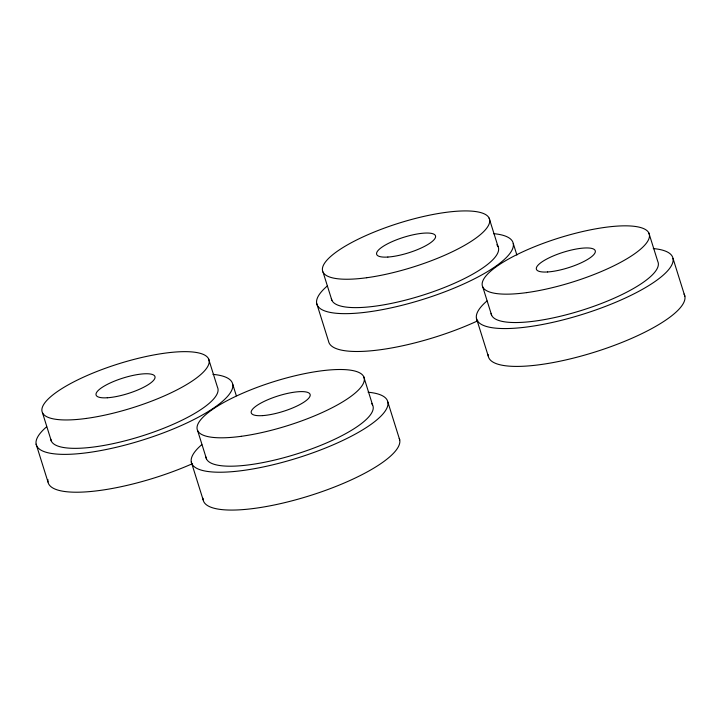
<?xml version="1.0" encoding="UTF-8"?>
<svg xmlns="http://www.w3.org/2000/svg" width="721" height="721" viewBox="0 0 721 721"><rect width="100%" height="100%" fill="white"/><g stroke="black" fill="none" stroke-linecap="round" stroke-linejoin="round"><path stroke-width="1.08" d="M673.008 258.406L684.869 296.25M648.873 233.045L657.768 261.426A87.376 23.054 -17.4 0 1 581.18 310.517A87.376 23.054 -17.4 0 1 491.1 313.401M513.262 243.491L516.885 255.054M489.135 218.13L498.022 246.51M482.773 286.949L491.668 315.338M476.437 318.358L488.297 356.201M387.853 402.066L399.713 439.909M363.726 376.704L372.622 405.085M323.026 272.033L331.921 300.423M316.69 303.442L328.551 341.285A102.797 27.128 -17.4 0 0 477.807 320.782M232.703 384.212L236.335 395.775M208.576 358.851L217.472 387.231A87.376 23.054 -17.4 0 1 140.874 436.322A87.376 23.054 -17.4 0 1 50.803 439.215M197.626 430.608L206.521 458.998M191.281 462.017L203.142 499.86M42.476 412.754L51.371 441.144M36.131 444.163L47.992 482.007M212.956 374.37A102.797 27.128 -17.4 0 1 204.899 413.557A102.797 27.128 -17.4 0 1 77.12 453.815A102.797 27.128 -17.4 0 1 46.667 426.769M192.588 463.621A102.797 27.128 -17.4 0 1 47.91 479.564M368.107 392.224A102.797 27.128 -17.4 0 1 360.049 431.41A102.797 27.128 -17.4 0 1 232.27 471.669A102.797 27.128 -17.4 0 1 201.826 444.623M399.245 438.404A102.797 27.128 -17.4 0 1 306.695 496.652A102.797 27.128 -17.4 0 1 203.007 498.256M371.432 403.363A87.376 23.054 -17.4 0 1 299.666 453.022A87.376 23.054 -17.4 0 1 205.954 457.069M493.515 233.649A102.797 27.128 -17.4 0 1 485.458 272.826A102.797 27.128 -17.4 0 1 357.679 313.094A102.797 27.128 -17.4 0 1 327.226 286.039M496.832 244.789A87.376 23.054 -17.4 0 1 425.066 294.447A87.376 23.054 -17.4 0 1 331.363 298.485M653.262 248.565A102.797 27.128 -17.4 0 1 645.205 287.742A102.797 27.128 -17.4 0 1 517.417 328.01A102.797 27.128 -17.4 0 1 486.972 300.963M684.031 294.033A102.797 27.128 -17.4 0 1 593.275 352.551A102.797 27.128 -17.4 0 1 488.153 354.597M107.321 397.767A30.841 8.138 -17.4 0 0 154.763 378.534A30.841 8.138 -17.4 0 0 114.495 381.112A30.841 8.138 -17.4 0 0 107.321 397.767M86.15 418.45A87.376 23.054 -17.4 0 0 209.144 360.779A87.376 23.054 -17.4 0 0 81.284 378.183A87.376 23.054 -17.4 0 0 86.15 418.45M262.471 415.62A30.841 8.138 -17.4 0 0 309.913 396.388A30.841 8.138 -17.4 0 0 269.654 398.965A30.841 8.138 -17.4 0 0 262.471 415.62M241.301 436.304A87.376 23.054 -17.4 0 0 364.294 378.633A87.376 23.054 -17.4 0 0 236.434 396.036A87.376 23.054 -17.4 0 0 241.301 436.304M387.871 257.046A30.841 8.138 -17.4 0 0 435.313 237.804A30.841 8.138 -17.4 0 0 395.054 240.39A30.841 8.138 -17.4 0 0 387.871 257.046M366.71 277.729A87.376 23.054 -17.4 0 0 489.694 220.058A87.376 23.054 -17.4 0 0 361.834 237.452A87.376 23.054 -17.4 0 0 366.71 277.729M547.618 271.961A30.841 8.138 -17.4 0 0 595.059 252.729A30.841 8.138 -17.4 0 0 554.8 255.306A30.841 8.138 -17.4 0 0 547.618 271.961M526.456 292.645A87.376 23.054 -17.4 0 0 649.441 234.974A87.376 23.054 -17.4 0 0 521.58 252.368A87.376 23.054 -17.4 0 0 526.456 292.645"/></g></svg>
